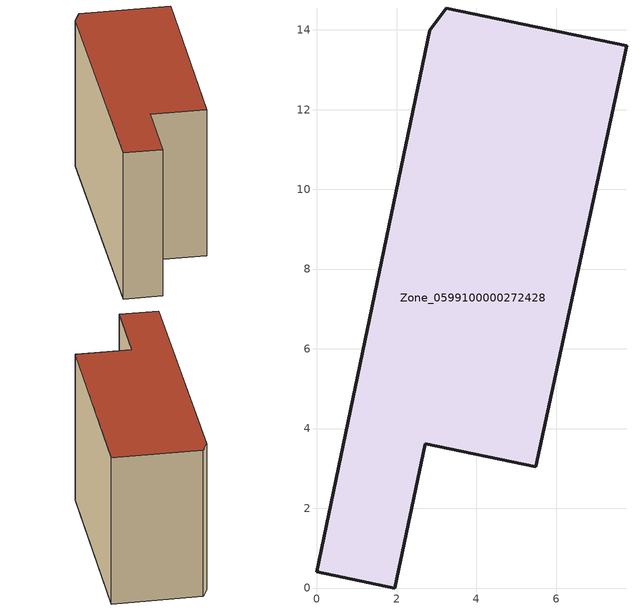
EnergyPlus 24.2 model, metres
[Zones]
Zone_0599100000272428
 floor ground (C_G): 2.72,3.62 1.95,0 0,0.41 2.83,13.99 3.24,14.55 7.77,13.6 5.49,3.04 z0
 wall outside (C_F): 2.83,13.99 0,0.41 1.95,0 2.72,3.62 5.49,3.04 7.77,13.6 3.24,14.55 2.83,13.99 z0:8.28
 roof outside (C_R): 7.77,13.6 3.24,14.55 2.83,13.99 0,0.41 1.95,0 2.72,3.62 5.49,3.04 z8.28
[BUILDING]
Pand.0599100000272428: North Axis=0; Terrain=City; Loads Convergence Tolerance Value=0.04; Temperature Convergence Tolerance Value=0.4; Solar Distribution=FullExterior; Maximum Number of Warmup Days=25; Minimum Number of Warmup Days=1
[Site:Location]
Rotterdam.The.Hague.AP_ZH_NLD Design_Conditions: Latitude=51.96; Longitude=4.45; Time Zone=1; Elevation=-4.5
[SITE:GROUNDTEMPERATURE:BUILDINGSURFACE]
18, 18, 18, 18, 18, 18, 18, 18, 18, 18, 18, 18
[MATERIAL] Thermal Absorptance=0.9; Solar Absorptance=0.7; Visible Absorptance=0.7
Name | Roughness | Thickness | Conductivity | Density | Specific Heat
G.TI.1975-1991 | MediumSmooth | 0.15 | 0.288461 | 540 | 1210
F.TI.1975-1991 | Rough | 0.3 | 0.230769 | 1920 | 840
R.TI.1975-1991 | MediumRough | 0.2 | 0.153846 | 1500 | 1000
[CONSTRUCTION]
C_G: G.TI.1975-1991
C_F: F.TI.1975-1991
C_R: R.TI.1975-1991
[ZONE]
Zone_0599100000272428: Type=1; Multiplier=1; Ceiling Height=Autocalculate; Volume=Autocalculate; Floor Area=autocalculate; Part of Total Floor Area=Yes
[ZONEINFILTRATION:DESIGNFLOWRATE]
Infil_Zone_0599100000272428: Zone or ZoneList or Space or SpaceList=Zone_0599100000272428; Schedule=AlwaysOn; Design Flow Rate Calculation Method=Flow/Area; Flow Rate per Floor Area=0.003; Constant Term Coefficient=1; Temperature Term Coefficient=0; Velocity Term Coefficient=0; Velocity Squared Term Coefficient=0
[HVACTEMPLATE:ZONE:IDEALLOADSAIRSYSTEM]
Zone_0599100000272428: Maximum Heating Supply Air Temperature=50; Minimum Cooling Supply Air Temperature=13; Maximum Heating Supply Air Humidity Ratio=0.0156; Minimum Cooling Supply Air Humidity Ratio=0.0077; Heating Limit=NoLimit; Cooling Limit=NoLimit; Dehumidification Control Type=ConstantSensibleHeatRatio; Cooling Sensible Heat Ratio=0.7; Dehumidification Setpoint=60; Humidification Control Type=None; Humidification Setpoint=30; Outdoor Air Method=None; Outdoor Air Flow Rate per Person=0.00944; Outdoor Air Flow Rate per Zone Floor Area=0; Outdoor Air Flow Rate per Zone=0; Demand Controlled Ventilation Type=None; Outdoor Air Economizer Type=NoEconomizer; Heat Recovery Type=None; Sensible Heat Recovery Effectiveness=0.7; Latent Heat Recovery Effectiveness=0.65
[ZONECONTROL:THERMOSTAT]
ThermostatControl_Zone_0599100000272428: Zone or ZoneList=Zone_0599100000272428; Control Type Schedule=DualSetpointControlType; Control 1=Thermostat_Zone_0599100000272428; Temperature Difference Between Cutout And Setpoint=0
[THERMOSTATSETPOINT:DUALSETPOINT]
Thermostat_Zone_0599100000272428: Heating Setpoint Temperature Schedule=HeatingSetpoint_Zone_0599100000272428; Cooling Setpoint Temperature Schedule=CoolingSetpoint_Zone_0599100000272428
[SCHEDULE:COMPACT]
HeatingSetpoint_Zone_0599100000272428: Through: 12/31, For: AllDays, Until: 24:00, 21
CoolingSetpoint_Zone_0599100000272428: Through: 12/31, For: AllDays, Until: 24:00, 24
DualSetpointControlType: Through: 12/31, For: AllDays, Until: 24:00, 4
AlwaysOn: Through: 12/31, For: AllDays, Until: 24:00, 1
